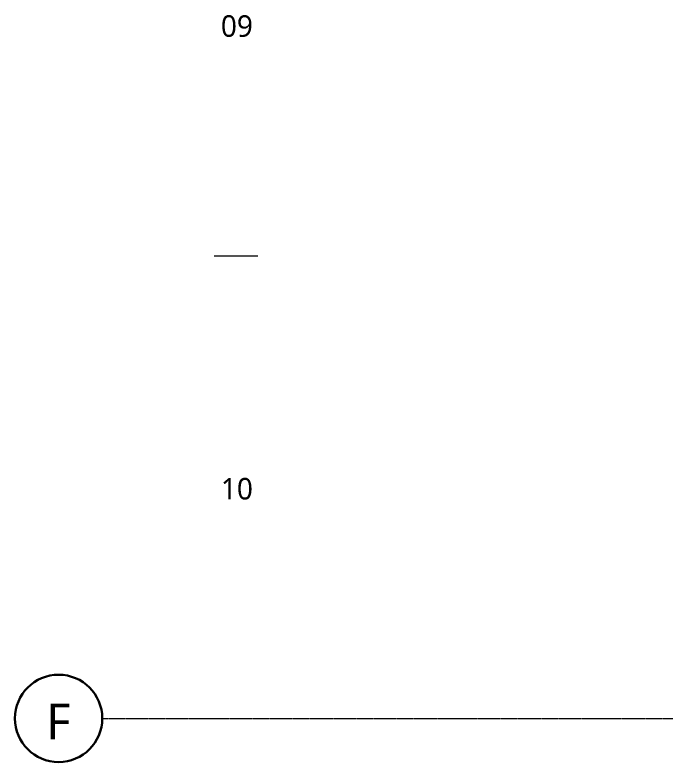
# Model space of a CAD drawing. Header units: inches. Extents: x -265 to 1586, y -1320 to 675.
# Drawn here: x -265 to 3.4, y -1266.3 to -958.4 of the extents above; entities that cross this region are included whole.
import ezdxf

# ---------------------------------------------------------------- set-up
doc = ezdxf.new("R2010")
doc.units = ezdxf.units.IN
doc.header["$MEASUREMENT"] = 0
doc.linetypes.add('Grid Line', pattern=[0.875, 0.5, -0.125, 0.125, -0.125])
for name, color, linetype, lineweight in [('A-DETL', 90, 'Continuous', 9), ('G-ANNO-TEXT', 231, 'Continuous', 9), ('S-GRID', 1, 'Continuous', 9), ('S-GRID-IDEN', 1, 'Continuous', 30)]:
    doc.layers.add(name, color=color, linetype=linetype, lineweight=lineweight)
doc.styles.add('Trebuchet MS_1', font='trebuc.ttf', dxfattribs={"height": 14.769231})
doc.styles.add('Trebuchet MS_2', font='trebuc.ttf', dxfattribs={"height": 8.861538})

# ---------------------------------------------------------------- blocks, each defined once
blk = doc.blocks.new('Grid - Grid Head - Circle-2822-LEVEL 1')
at = {"layer": 'S-GRID-IDEN'}
blk.add_circle((0, 0), 0.1875, dxfattribs=at)

msp = doc.modelspace()

# ---------------------------------------------------------------- linework, layer by layer
at = {"layer": 'A-DETL'}
msp.add_line((-182.9, -1057.6115), (-164.9, -1057.6115), dxfattribs=at)
at = {"layer": 'S-GRID', "linetype": 'Grid Line'}
msp.add_line((-229.0036, -1248.3215), (1485.6897, -1248.3215), dxfattribs=at)

# ---------------------------------------------------------------- block references
at = {"layer": 'S-GRID-IDEN', "xscale": 95.99999999999994, "yscale": 95.99999999999994, "zscale": 95.99999999999994, "rotation": 269.9999999999995}
msp.add_blockref('Grid - Grid Head - Circle-2822-LEVEL 1', (-247.0036, -1248.3215), dxfattribs=at)

# ---------------------------------------------------------------- texts
at = {"layer": 'G-ANNO-TEXT', "color": 7, "lineweight": 15, "char_height": 8.86154, "width": 15.336, "attachment_point": 2, "line_spacing_factor": 1.032839, "style": 'Trebuchet MS_2'}
for s, insert in [('09', (-173.4997, -958.5082)), ('10', (-173.4997, -1149.2182))]:
    msp.add_mtext(s, dxfattribs=dict(at, insert=insert))
at = {"layer": 'S-GRID-IDEN', "lineweight": 9, "insert": (-247.1011, -1242.1918), "char_height": 14.7692, "width": 12.78, "attachment_point": 2, "line_spacing_factor": 1.032839, "style": 'Trebuchet MS_1'}
msp.add_mtext('F', dxfattribs=at)

doc.saveas('drawing.dxf')
